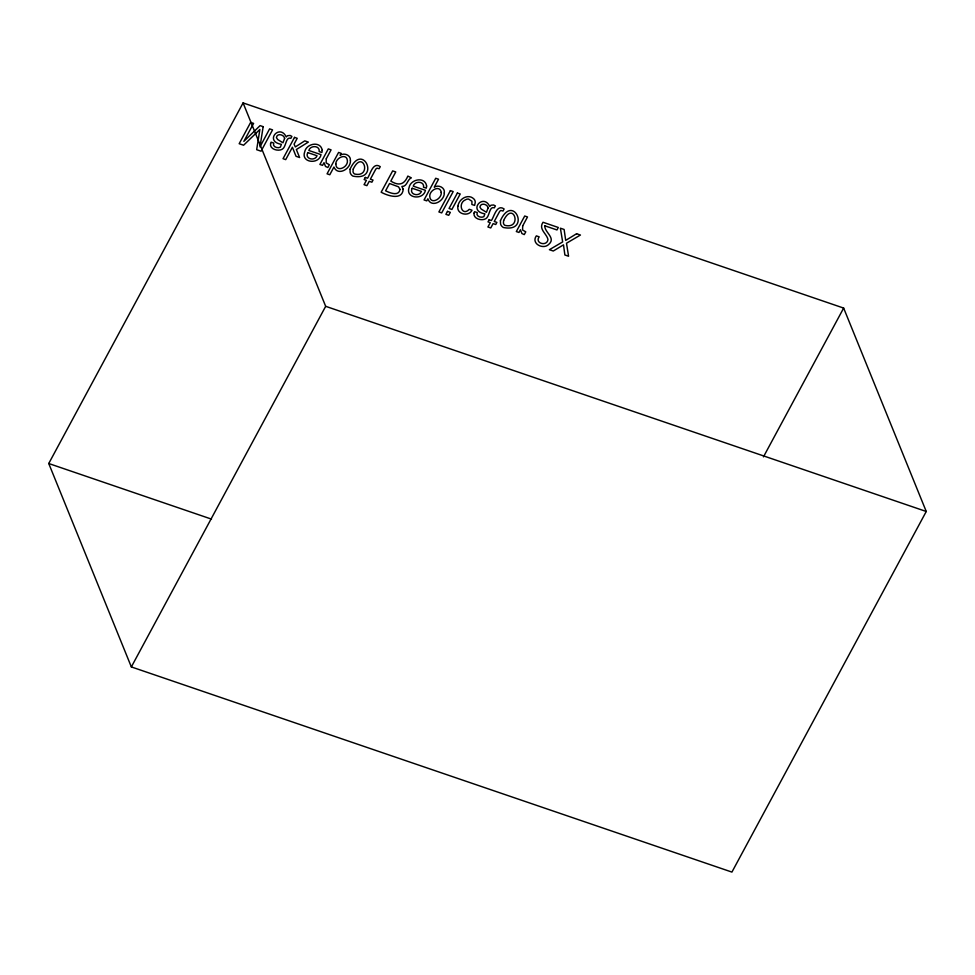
<?xml version="1.0" encoding="UTF-8"?>
<svg xmlns="http://www.w3.org/2000/svg" width="975" height="975" viewBox="0 0 975 975"><rect width="100%" height="100%" fill="white"/><g stroke="black" fill="none" stroke-linecap="round" stroke-linejoin="round"><path stroke-width="1.46" d="M48.75 463.515L243.08 102.911L843.655 308.076L926.25 511.485L731.92 872.089L131.345 666.924L48.75 463.515L211.49 519.114M131.345 666.924L325.674 306.321L243.08 102.911M763.462 456.873L843.655 308.076M325.674 306.321L926.25 511.485M322.225 150.345L321.908 152.502L319.166 151.564C320.202 145.373 310.294 144.995 308.831 150.479L321.031 154.647C318.959 164.885 300.605 162.849 304.724 151.82C306.223 143.362 320.836 140.656 322.225 150.345M426.611 186.018L426.307 188.163L423.552 187.224C424.588 181.033 414.692 180.655 413.229 186.14L425.429 190.308C423.345 200.545 405.003 198.51 409.11 187.48C410.609 179.022 425.234 176.317 426.611 186.018M544.806 225.798C544.342 232.282 556.201 237.912 548.864 244.262C543.489 250.087 530.717 243.713 536.335 235.865L539.175 236.827C534.349 243.506 547.353 246.821 547.962 239.399C546.622 233.525 538.237 229.113 543.014 222.263L558.297 227.48L556.969 229.954L544.806 225.798M284.615 138.413L282.945 142.789L277.68 139.51L276.425 137.621C276.9 132.807 284.103 134.452 284.615 138.413M488.097 207.919L486.428 212.294L481.163 209.028L479.919 207.139C480.395 202.325 487.585 203.97 488.097 207.919M335.839 163.971C335.961 172.831 348.246 167.529 347.38 160.656C346.832 152.673 335.583 157.804 335.839 163.971M350.013 169.297L350.147 172.563A7.849 6.654 -22.1 0 0 352.987 176.122C381.018 181.801 362.932 140.814 350.013 169.297M403.199 189.235C402.358 200.862 387.246 195.609 381.164 192.221L392.657 170.893L395.753 171.953L390.817 181.094C398.933 186.201 404.406 184.567 407.83 176.085L411.365 177.852C407.172 179.388 407.282 186.773 401.883 186.457L403.199 189.235M500.419 220.679L500.553 223.945A7.849 6.654 -22.1 0 0 503.393 227.492C531.424 233.183 513.337 192.185 500.419 220.679M457.933 206.2C456.142 214.207 468.804 217.157 472.01 210.222L469.292 209.296C462.04 217.047 457.36 203.044 465.538 199.802A3.924 3.327 -22.1 0 1 468.609 199.083L471.949 201.277L471.888 204.482L474.606 205.408L475.239 202.447A6.533 5.533 -22.1 0 0 474.057 199.119C468.366 193.111 458.75 198.937 457.933 206.2M353.23 169.114L353.011 171.429A4.351 3.681 -22.1 0 0 354.632 174.013C372.377 178.059 363.053 148.59 353.23 169.114M503.636 220.496L503.417 222.812A4.351 3.681 -22.1 0 0 505.038 225.396C522.783 229.442 513.459 199.973 503.636 220.496M350.427 160.314C351.232 168.736 337.825 176.572 333.95 167.017L329.782 174.757L327.064 173.83L338.593 152.429L341.177 153.307L340.104 155.293C344.017 152.441 350.854 155.037 350.427 160.314M441.224 192.404C442.089 198.839 430.462 205.116 429.768 196.499C429.134 190.308 440.018 184.421 441.224 192.404M263.165 126.665L259.984 146.872L269.612 128.858L272.549 129.87L261.056 151.198L256.669 149.699L259.874 129.443L243.604 145.226L239.168 143.715L250.66 122.387L253.61 123.398L243.848 141.363L260.093 125.617L263.165 126.665M270.575 143.557C269.405 149.224 278.241 151.698 282.25 149.224C286.248 147.176 285.651 136.244 290.855 138.316L291.891 136.39L290.111 135.464L287.491 135.708L286.236 136.988C279.935 123.24 263.811 141.363 281.397 144.337L280.386 147.14C277.802 148.761 271.952 146.774 273.756 143.069L271.135 142.179L270.575 143.557M474.069 213.074C472.899 218.741 481.723 221.215 485.745 218.729C489.742 216.694 489.145 205.749 494.337 207.833L495.385 205.908L493.594 204.982L490.986 205.225L489.73 206.493C483.429 192.745 467.293 210.88 484.892 213.854L483.868 216.657C481.297 218.266 475.447 216.292 477.238 212.587L474.63 211.685L474.069 213.074M400.018 189.406C398.812 196.779 389.634 192.77 385.6 190.795L389.525 183.507L398.519 186.822L400.018 189.406M444.308 192.989C444.515 201.142 431.194 208.443 427.879 198.815L426.77 200.874L424.052 199.948L435.727 178.267L438.531 179.229L434.253 187.163C438.421 184.36 445.319 187.59 444.308 192.989M307.795 152.588C304.358 158.986 314.925 161.57 317.046 155.744L307.795 152.588M412.193 188.248C408.744 194.647 419.323 197.23 421.432 191.405L412.193 188.248M326.272 158.803L326.15 162.886L329.343 164.738L327.856 167.505L325.504 166.445L324.017 162.679L322.567 165.36L319.91 164.458L328.295 148.907L331.086 149.857L326.272 158.803M522.685 225.908L522.576 229.99L525.769 231.843L524.282 234.597L521.918 233.549L520.431 229.771L518.98 232.464L516.323 231.55L524.708 216.011L527.499 216.962L522.685 225.908M294.523 137.377L283.03 158.706L285.724 159.62L292.402 147.237L296.022 156.293L299.593 157.511L296.363 149.516L308.332 142.094L304.761 140.863L295.34 146.933L294.072 144.129L297.217 138.292L294.523 137.377M365.296 177.438L364.15 179.571L366.405 180.338L364.065 184.677L366.893 185.652L369.232 181.301L371.889 182.215L373.035 180.082L370.378 179.168L375.85 169.028L377.033 168.139L379.153 168.724L380.274 166.664C372.913 161.472 370.354 174.233 367.551 178.206L365.296 177.438M450.389 190.613L438.896 211.941L441.699 212.903L453.192 191.575L450.389 190.613M447.488 211.368L445.892 214.329L448.732 215.304L450.328 212.343L447.488 211.368M457.385 193.013L449.048 208.479L451.888 209.454L460.224 193.976L457.385 193.013M489.158 219.741L488 221.873L490.254 222.653L487.914 226.992L490.754 227.955L493.094 223.616L495.751 224.518L496.897 222.385L494.24 221.483L499.712 211.331L500.882 210.442L503.015 211.039L504.124 208.979C496.775 203.775 494.215 216.548 491.412 220.521L489.158 219.741M576.591 233.732L565.707 240.398L564.111 229.466L560.381 228.187L562.66 241.922L549.4 249.697L553.276 251.014L563.501 244.847L564.878 254.987L568.571 256.242L566.499 243.226L580.43 235.036L576.591 233.732"/></g></svg>
